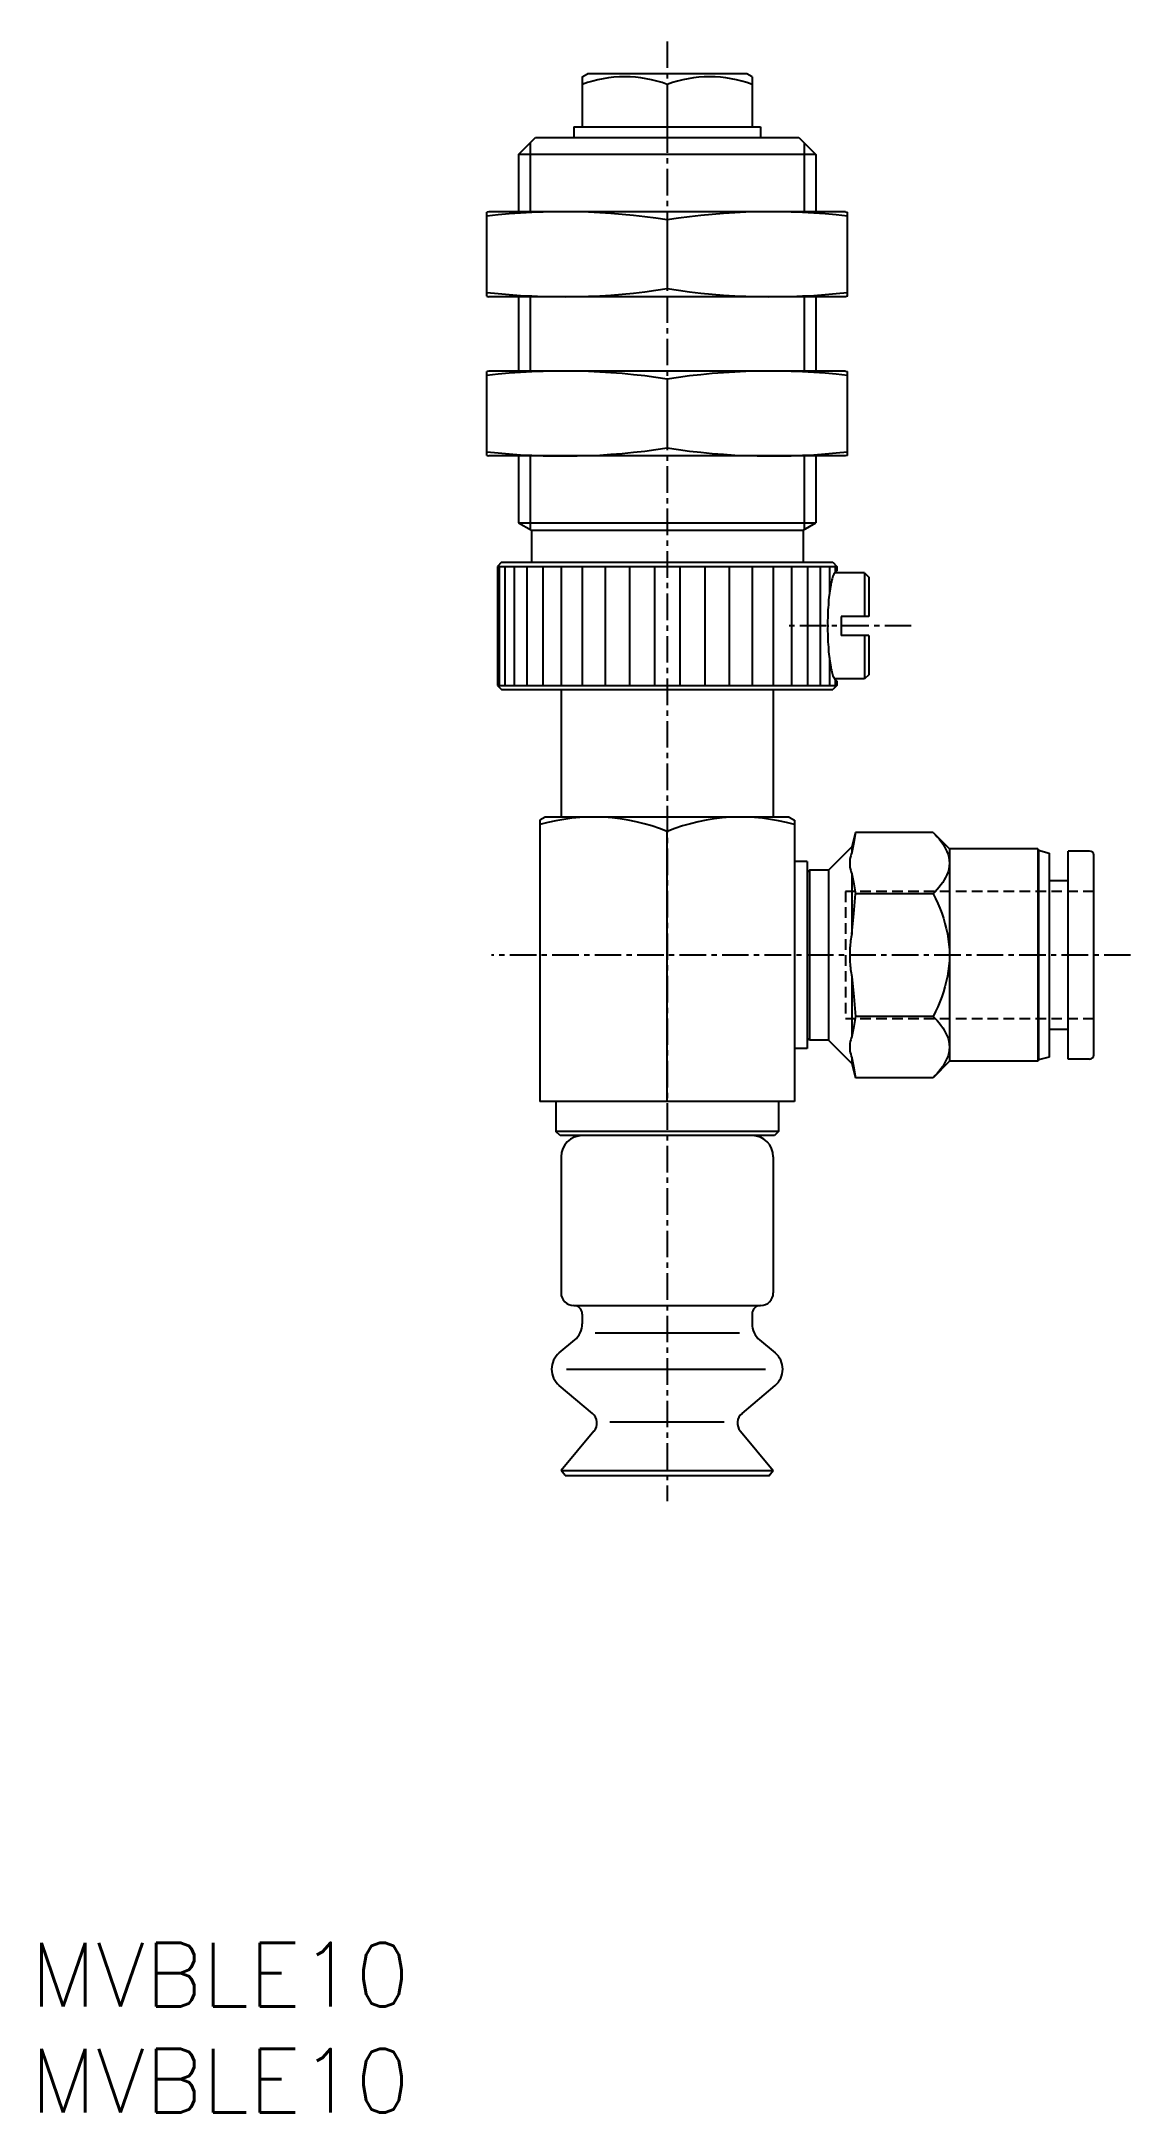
# Model space of a CAD drawing. Extents: x 0.5 to 51.8, y 0 to 97.5.
import ezdxf

# ---------------------------------------------------------------- set-up
doc = ezdxf.new("R2010")
doc.units = 0
doc.linetypes.add('CENTER', pattern=[2, 1.25, -0.25, 0.25, -0.25])
doc.linetypes.add('DASHED', pattern=[0.75, 0.5, -0.25])
doc.layers.get('0').update_dxf_attribs({"linetype": 'CONTINUOUS'})
doc.layers.add('CENTER', color=1, linetype='CENTER')
doc.styles.get("Standard").update_dxf_attribs({"font": 'txt.shx'})

# ---------------------------------------------------------------- blocks, each defined once
blk = doc.blocks.new('*U11')
at = {"color": 7, "linetype": 'CONTINUOUS'}
blk.add_text('MVBLE10', height=3, dxfattribs=at).set_placement((0, 0))
blk = doc.blocks.new('*U12')
at = {"color": 7, "linetype": 'CONTINUOUS'}
blk.add_text('MVBLE10', height=3, dxfattribs=at).set_placement((0, 5))

msp = doc.modelspace()

# ---------------------------------------------------------------- linework, layer by layer
at = {"color": 7, "linetype": 'CONTINUOUS'}
for p, q in [((25.99998, 95.85567), (26.25, 96.00002)), ((25.99999, 95.85567), (25.99999, 93.5)), ((33.74999, 96), (26.24999, 96)), ((34, 95.85565), (33.74998, 96)), ((33.99999, 95.85567), (33.99999, 93.5)), ((29.99999, 95.4984), (29.99999, 93.5)), ((22.99999, 92.2), (23.8, 93)), ((23.54149, 92.7415), (23.54149, 89.5)), ((23.79999, 93), (36.2, 93)), ((25.6, 93.5), (34.39998, 93.5)), ((25.6, 93.5), (25.6, 93)), ((34.39998, 93.5), (34.39998, 93)), ((36.2, 93), (37, 92.2)), ((36.45849, 92.7415), (36.45849, 89.5)), ((22.99999, 92.2), (22.99999, 89.5)), ((36.99999, 92.2), (22.99999, 92.2)), ((36.99999, 92.2), (36.99999, 89.5)), ((21.59998, 89.5), (21.49998, 89.47321)), ((21.49999, 85.52679), (21.49999, 89.47321)), ((38.39998, 89.5), (21.6, 89.5)), ((29.99999, 89.12086), (29.99999, 85.87914)), ((38.4, 89.50001), (38.5, 89.47321)), ((38.49999, 85.52679), (38.49999, 89.47321)), ((21.49998, 85.52681), (21.59999, 85.50001)), ((38.39998, 85.5), (21.6, 85.5)), ((22.99999, 85.5), (22.99999, 82)), ((23.54149, 85.5), (23.54149, 82)), ((36.45849, 85.5), (36.45849, 82)), ((36.99999, 85.5), (36.99999, 82)), ((38.49999, 85.52679), (38.39998, 85.5)), ((21.59999, 82), (21.49999, 81.97321)), ((21.49999, 78.02679), (21.49999, 81.97321)), ((38.39998, 82), (21.6, 82)), ((38.4, 82.00001), (38.5, 81.97321)), ((38.49999, 78.02679), (38.49999, 81.97321)), ((29.99999, 81.62086), (29.99999, 78.37914)), ((21.49999, 78.0268), (21.59999, 78)), ((38.49998, 78.02679), (38.39999, 78)), ((38.39998, 78), (21.6, 78)), ((22.99999, 78), (22.99999, 74.84642)), ((23.54149, 78), (23.54149, 74.53378)), ((36.45849, 78), (36.45849, 74.53378)), ((36.99999, 78), (36.99999, 74.84642)), ((22.99999, 74.84642), (23.6, 74.5)), ((22.99999, 74.84641), (36.99999, 74.84641)), ((23.6, 74.5), (36.39998, 74.5)), ((23.6, 74.5), (23.6, 73)), ((36.39998, 74.5), (36.39998, 73)), ((36.39999, 74.5), (37, 74.84641)), ((22.19999, 73), (21.99999, 72.8)), ((21.99999, 72.8), (21.99999, 67.2)), ((21.99999, 72.8), (37.99999, 72.8)), ((22.08935, 72.8), (22.08935, 67.2)), ((22.2, 73), (37.79998, 73)), ((22.3554, 72.8), (22.3554, 67.2)), ((22.79223, 72.8), (22.79223, 67.2)), ((23.39007, 72.8), (23.39007, 67.2)), ((24.13558, 72.8), (24.13558, 67.2)), ((25.01207, 72.8), (25.01207, 67.2)), ((25.99999, 72.8), (25.99999, 67.2)), ((27.07726, 72.8), (27.07726, 67.2)), ((28.21981, 72.8), (28.21981, 67.2)), ((29.40215, 72.8), (29.40215, 67.2)), ((30.59783, 72.8), (30.59783, 67.2)), ((31.78016, 72.8), (31.78016, 67.2)), ((32.92272, 72.8), (32.92272, 67.2)), ((33.99999, 72.8), (33.99999, 67.2)), ((34.98791, 72.8), (34.98791, 67.2)), ((35.8644, 72.8), (35.8644, 67.2)), ((36.6099, 72.8), (36.6099, 67.2)), ((37.20774, 72.8), (37.20774, 67.2)), ((37.64457, 72.8), (37.64457, 71.49413)), ((37.79999, 73), (37.99999, 72.8)), ((39.29998, 72.5), (37.8807, 72.5)), ((37.91063, 72.8), (37.91063, 72.54437)), ((37.99999, 72.8), (37.99999, 72.60001)), ((39.29998, 72.5), (39.29998, 70.45)), ((39.29999, 72.5), (39.49999, 72.3)), ((39.49999, 72.3), (39.49999, 70.45)), ((39.49999, 70.45), (38.19999, 70.45)), ((38.19999, 70.45), (38.19999, 69.55)), ((39.49999, 69.55), (38.19999, 69.55)), ((39.29998, 69.55), (39.29998, 67.5)), ((39.49999, 69.55), (39.49999, 67.7)), ((37.64457, 68.50589), (37.64457, 67.2)), ((39.29998, 67.5), (37.8807, 67.5)), ((37.91063, 67.45563), (37.91063, 67.2)), ((37.99999, 67.39999), (37.99999, 67.2)), ((39.49998, 67.7), (39.29998, 67.5)), ((21.99999, 67.2), (37.99999, 67.2)), ((21.99999, 67.19999), (22.19998, 67)), ((22.2, 67), (37.79998, 67)), ((24.99999, 67), (24.99999, 61)), ((34.99999, 67), (34.99999, 61)), ((37.99999, 67.2), (37.79999, 67)), ((24.25, 61.00001), (23.99999, 60.85567)), ((23.99999, 60.85567), (23.99999, 47.600006)), ((35.74999, 61), (24.24999, 61)), ((35.74999, 61), (35.99999, 60.85567)), ((35.99999, 60.85567), (35.99999, 47.600006)), ((29.99999, 47.600006), (29.99999, 60.31976)), ((38.69999, 59.6), (37.59999, 58.5)), ((38.88046, 60.2735), (38.69999, 59.60001)), ((38.7, 59.60001), (38.7, 59.33263)), ((42.52649, 60.27351), (38.88045, 60.27351)), ((42.52648, 60.2735), (43.29999, 59.5)), ((43.29999, 59.5), (43.29999, 49.5)), ((47.46187, 59.5), (43.29999, 59.5)), ((47.46187, 59.50001), (47.49999, 59.43398)), ((47.46187, 59.5), (47.46187, 49.5)), ((36.59999, 58.90001), (35.99999, 58.90001)), ((36.59999, 58.90001), (36.59999, 50.10001)), ((47.49998, 59.43398), (47.49998, 49.566025)), ((47.5, 59.43398), (48, 59.3)), ((47.99998, 59.3), (47.99998, 49.699997)), ((48.89999, 49.600006), (48.89999, 59.40001)), ((49.89999, 59.40001), (48.89999, 59.40001)), ((50.09999, 49.800003), (50.09999, 59.2)), ((36.69999, 58.5), (36.59999, 58.4)), ((37.59999, 58.5), (36.7, 58.5)), ((36.7, 58.5), (36.7, 50.5)), ((37.59999, 58.5), (37.59999, 50.5)), ((38.7, 58.32764), (38.7, 55.50499)), ((48.89999, 58), (47.99998, 58)), ((42.52649, 57.38675), (38.88045, 57.38675)), ((38.7, 53.49501), (38.7, 50.67236)), ((42.52649, 51.61325), (38.88045, 51.61325)), ((48.89999, 51), (47.99998, 51)), ((36.59999, 50.10001), (35.99999, 50.10001)), ((36.7, 50.5), (36.6, 50.6)), ((37.59999, 50.5), (36.7, 50.5)), ((37.59998, 50.5), (38.69998, 49.400002)), ((38.69999, 49.4), (38.88045, 48.726501)), ((38.7, 49.667389), (38.7, 49.400009)), ((43.29999, 49.500004), (42.52648, 48.726498)), ((47.46187, 49.5), (43.29999, 49.5)), ((47.49999, 49.566021), (47.46187, 49.500002)), ((47.99999, 49.700001), (47.49999, 49.566025)), ((49.89999, 49.600006), (48.89999, 49.600006)), ((42.52649, 48.726501), (38.88045, 48.726501)), ((35.99999, 47.600006), (23.99999, 47.600006)), ((24.74999, 47.600006), (24.74999, 46.199997)), ((35.24999, 47.600006), (35.24999, 46.199997)), ((35.24999, 46.199997), (24.74999, 46.199997)), ((24.94999, 45.999997), (24.74999, 46.199997)), ((35.04999, 46), (24.94999, 46)), ((35.24999, 46.199997), (35.04999, 46.000002)), ((24.99999, 45), (24.99999, 38.599998)), ((34.99999, 45), (34.99999, 38.599998)), ((25.6, 38), (34.4, 38)), ((25.99999, 37.599998), (25.99999, 37.144508)), ((33.99999, 37.599998), (33.99999, 37.144508)), ((24.91293, 35.766042), (25.64278, 36.378458)), ((26.60906, 36.721893), (33.4056, 36.721893)), ((34.35721, 36.378472), (35.08706, 35.76605)), ((26.47431, 32.923812), (24.91294, 34.233957)), ((25.24975, 35), (34.6262, 35)), ((33.52569, 32.9238), (35.08706, 34.23395)), ((27.30259, 32.516479), (32.68433, 32.516479)), ((26.54827, 32.07851), (24.99999, 30.23336)), ((33.45173, 32.078509), (34.99999, 30.23336)), ((25.19581, 29.999996), (24.99999, 30.23336)), ((24.99999, 30.23336), (34.99999, 30.23336)), ((34.80418, 30.000011), (34.99999, 30.23336)), ((25.19581, 30), (34.80419, 30))]:
    msp.add_line(p, q, dxfattribs=at)
at = {"color": 3, "linetype": 'DASHED'}
for p, q in [((38.39999, 57.5), (38.39999, 51.5)), ((50.09999, 57.5), (38.39999, 57.5)), ((50.09999, 51.5), (38.39999, 51.5))]:
    msp.add_line(p, q, dxfattribs=at)
at = {"color": 7, "linetype": 'CONTINUOUS'}
for points in [[(37.99999, 72.6, 0.04912685), (37.91526, 72.55004, 0.04912685), (37.8338, 72.40209, 0.04912685), (37.75871, 72.16182, 0.04912685), (37.6929, 71.83848, 0.04912685), (37.63889, 71.44448, 0.04912685), (37.59876, 70.99498, 0.04912685), (37.57405, 70.50723, 0.04912685), (37.5657, 70, 0.04912685), (37.57405, 69.49277, 0.04912685), (37.59876, 69.00502, 0.04912685), (37.63889, 68.55552, 0.04912685), (37.6929, 68.16152, 0.04912685), (37.75871, 67.83818, 0.04912685), (37.8338, 67.59791, 0.04912685), (37.91526, 67.44996, 0.04912685), (37.99999, 67.4, -1)], [(42.52649, 60.27351, -0.10330476), (43.18214, 59.37415, -0.21660952), (43.18218, 58.2862, -0.10332424), (42.52649, 57.38675)], [(38.7, 59.33263, 0.060455023), (38.61191, 59.00174, 0.069417743), (38.61188, 58.6587, 0.060488887), (38.7, 58.32764)], [(42.52649, 57.38675, -0.076015987), (43.20394, 55.5001, -0.096021659), (43.20402, 53.50033, -0.076035108), (42.52649, 51.61325)], [(38.7, 55.50499, 0.03237603), (38.61133, 54.83728, 0.033600839), (38.61132, 54.16286, 0.032382633), (38.7, 53.49501)], [(42.52649, 51.61325, -0.10330441), (43.18214, 50.71389, -0.21660915), (43.18218, 49.625958, -0.10332459), (42.52649, 48.726501)], [(38.7, 50.67236, 0.060455458), (38.61191, 50.34148, 0.06941697), (38.61188, 49.998459, 0.060489383), (38.7, 49.667389)]]:
    msp.add_lwpolyline(points, format="xyb", dxfattribs=at)
for points in [[(38.88045, 60.27351), (38.79022, 59.80307), (38.7, 59.33263)], [(38.7, 58.32764), (38.79022, 57.85719), (38.88045, 57.38675)], [(38.7, 55.50499), (38.79022, 56.44587), (38.88045, 57.38675)], [(38.7, 53.49501), (38.79022, 52.55413), (38.88045, 51.61325)], [(38.88045, 51.61325), (38.79022, 51.14281), (38.7, 50.67236)], [(38.7, 49.667389), (38.79022, 49.196945), (38.88045, 48.726501)]]:
    msp.add_lwpolyline(points, dxfattribs=at)
for centre, radius, start, end in [((27.99999, 90.07895), 5.776709, 69.743833, 110.25617), ((31.99999, 90.07895), 5.776709, 69.743834, 110.25617), ((25.09252, 57.54962), 31.950384, 81.164572, 96.456027), ((34.90746, 57.54962), 31.950384, 83.543978, 98.835433), ((25.09252, 117.45039), 31.950384, 263.54397, 278.83543), ((34.90746, 117.45039), 31.950384, 261.16457, 276.45603), ((25.09252, 50.04962), 31.950384, 81.164572, 96.456027), ((34.90746, 50.04962), 31.950384, 83.543978, 98.835433), ((25.09252, 109.95039), 31.950384, 263.54397, 278.83543), ((34.90746, 109.95039), 31.950384, 261.16457, 276.45603), ((26.53588, 51.83942), 9.160586, 67.780687, 106.07093), ((33.4641, 51.83942), 9.160586, 73.929071, 112.21931), ((49.89999, 59.2), 0.2, 0, 90), ((49.89999, 49.800003), 0.2, 270, 0), ((25.99999, 45), 1, 90, 180), ((33.99999, 45), 1, 0, 90), ((25.6, 38.599998), 0.6, 180, 270), ((34.4, 38.599998), 0.6, 270, 0), ((25.6, 37.599998), 0.4, 0, 90), ((24.99999, 37.144508), 1, 309.99999, 0), ((34.99999, 37.144508), 1, 180, 230.00001), ((34.4, 37.599998), 0.4, 90, 180), ((25.55572, 35), 1, 129.99999, 230.00001), ((34.44426, 35), 1, 309.99999, 50.000013), ((26.08863, 32.46418), 0.6, 320, 50), ((33.91135, 32.46418), 0.6, 130, 220)]:
    msp.add_arc(centre, radius, start, end, dxfattribs=at)
msp.add_point((34.80419, 30), dxfattribs=at)
at = {"layer": 'CENTER', "color": 1, "linetype": 'CENTER'}
for p, q in [((29.99999, 97.5203), (29.99999, 28.786247)), ((41.49999, 70), (35.56569, 70)), ((51.83498, 54.5), (21.71745, 54.5))]:
    msp.add_line(p, q, dxfattribs=at)

# ---------------------------------------------------------------- block references
at = {"color": 7, "linetype": 'CONTINUOUS'}
for name in ['*U12', '*U11']:
    msp.add_blockref(name, (0, 0), dxfattribs=at)

doc.saveas('drawing.dxf')
